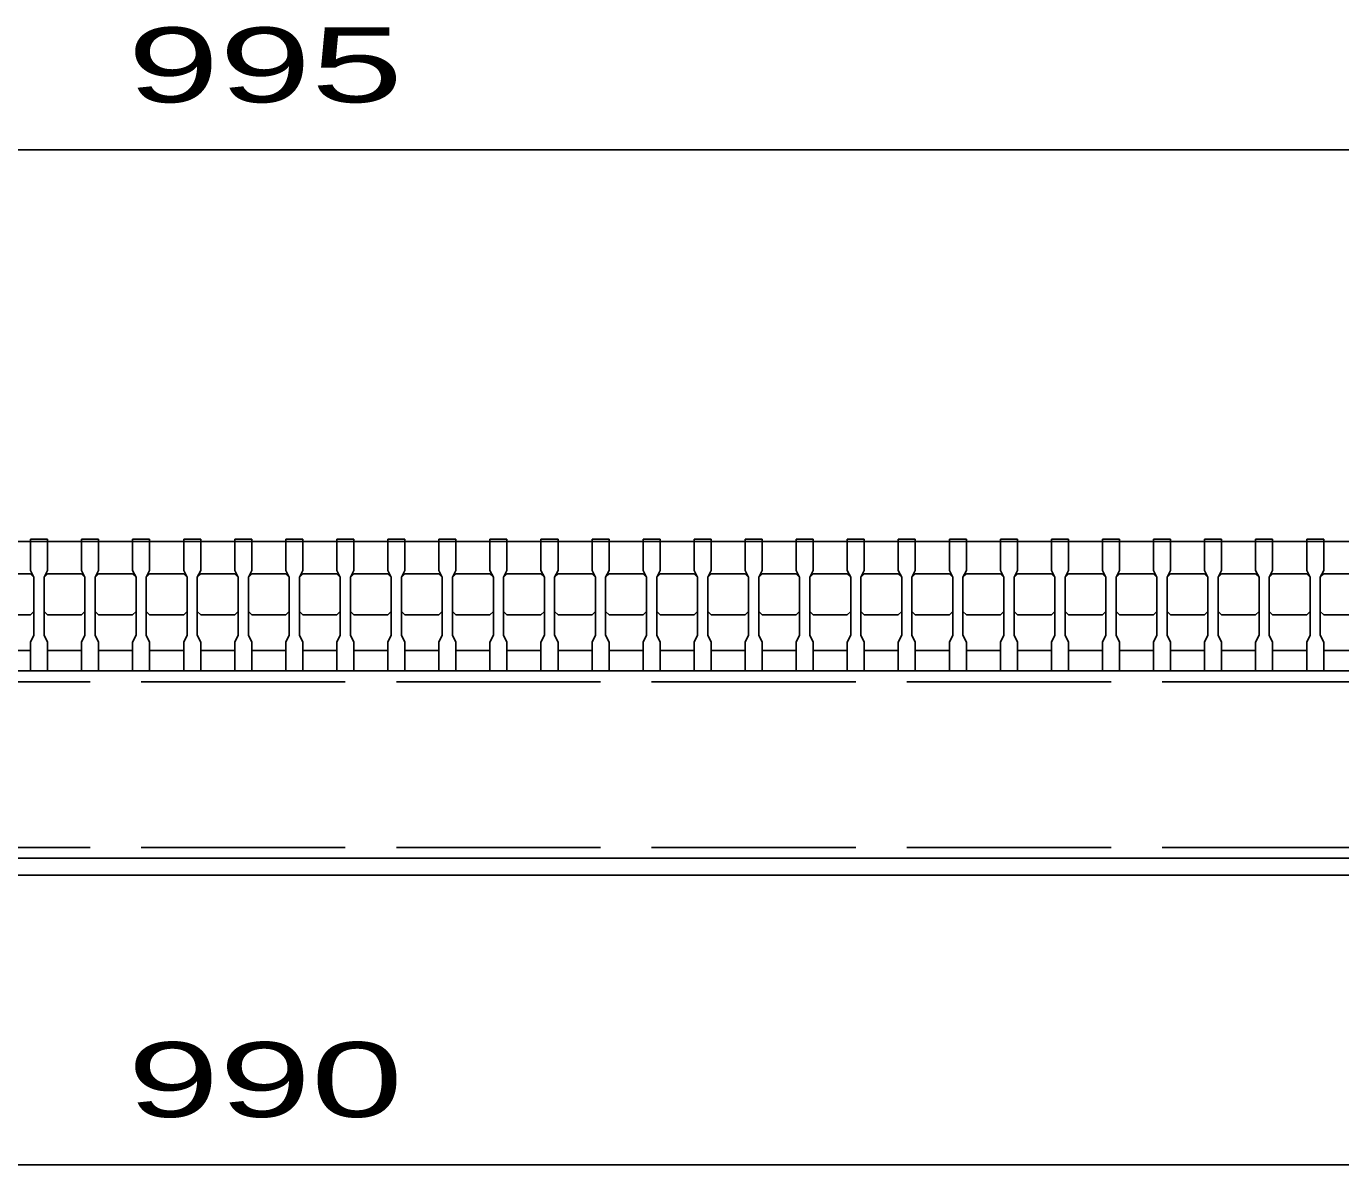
# Model space of a CAD drawing. Units: millimetres, scale not verified. Extents: x -1820 to 1731, y -1282 to 1054.
# Drawn here: x -1000.2 to -614, y -765.5 to -431.2 of the extents above; entities that cross this region are included whole.
import ezdxf
from ezdxf.enums import TextEntityAlignment as Align

# ---------------------------------------------------------------- set-up
doc = ezdxf.new("R2010")
doc.units = ezdxf.units.MM
doc.header["$LTSCALE"] = 10
doc.linetypes.add('DASHED', pattern=[7.5, 6, -1.5])
doc.layers.add('16', color=3, linetype='Continuous', lineweight=25)
doc.layers.add('22', color=4, linetype='Continuous', lineweight=25)
doc.styles.add('ベクトル', font='')
doc.styles.get('ベクトル').set_extended_font_data('ベクトル')

msp = doc.modelspace()

# ---------------------------------------------------------------- linework, layer by layer
at = {"layer": '16'}
for p, q in [((-1419, -582.5), (-424, -582.5)), ((-999, -582.5), (-999, -581.8)), ((-999, -581.8), (-994, -581.8)), ((-999, -582.5), (-999, -591)), ((-994, -582.5), (-999, -582.5)), ((-994, -581.8), (-994, -582.5)), ((-994, -591), (-994, -582.5)), ((-984, -582.5), (-984, -581.8)), ((-984, -581.8), (-979, -581.8)), ((-984, -582.5), (-984, -591)), ((-979, -582.5), (-984, -582.5)), ((-979, -581.8), (-979, -582.5)), ((-979, -591), (-979, -582.5)), ((-969, -582.5), (-969, -581.8)), ((-969, -581.8), (-964, -581.8)), ((-969, -582.5), (-969, -591)), ((-964, -582.5), (-969, -582.5)), ((-964, -581.8), (-964, -582.5)), ((-964, -591), (-964, -582.5)), ((-954, -582.5), (-954, -581.8)), ((-954, -581.8), (-949, -581.8)), ((-954, -582.5), (-954, -591)), ((-949, -582.5), (-954, -582.5)), ((-949, -581.8), (-949, -582.5)), ((-949, -591), (-949, -582.5)), ((-939, -582.5), (-939, -581.8)), ((-939, -581.8), (-934, -581.8)), ((-939, -582.5), (-939, -591)), ((-934, -582.5), (-939, -582.5)), ((-934, -581.8), (-934, -582.5)), ((-934, -591), (-934, -582.5)), ((-924, -582.5), (-924, -581.8)), ((-924, -581.8), (-919, -581.8)), ((-924, -582.5), (-924, -591)), ((-919, -582.5), (-924, -582.5)), ((-919, -581.8), (-919, -582.5)), ((-919, -591), (-919, -582.5)), ((-909, -582.5), (-909, -581.8)), ((-909, -581.8), (-904, -581.8)), ((-909, -582.5), (-909, -591)), ((-904, -582.5), (-909, -582.5)), ((-904, -581.8), (-904, -582.5)), ((-904, -591), (-904, -582.5)), ((-894, -582.5), (-894, -581.8)), ((-894, -581.8), (-889, -581.8)), ((-894, -582.5), (-894, -591)), ((-889, -582.5), (-894, -582.5)), ((-889, -581.8), (-889, -582.5)), ((-889, -591), (-889, -582.5)), ((-879, -582.5), (-879, -581.8)), ((-879, -581.8), (-874, -581.8)), ((-879, -582.5), (-879, -591)), ((-874, -582.5), (-879, -582.5)), ((-874, -581.8), (-874, -582.5)), ((-874, -591), (-874, -582.5)), ((-864, -582.5), (-864, -581.8)), ((-864, -581.8), (-859, -581.8)), ((-864, -582.5), (-864, -591)), ((-859, -582.5), (-864, -582.5)), ((-859, -581.8), (-859, -582.5)), ((-859, -591), (-859, -582.5)), ((-849, -582.5), (-849, -581.8)), ((-849, -581.8), (-844, -581.8)), ((-849, -582.5), (-849, -591)), ((-844, -582.5), (-849, -582.5)), ((-844, -581.8), (-844, -582.5)), ((-844, -591), (-844, -582.5)), ((-834, -582.5), (-834, -581.8)), ((-834, -581.8), (-829, -581.8)), ((-834, -582.5), (-834, -591)), ((-829, -582.5), (-834, -582.5)), ((-829, -581.8), (-829, -582.5)), ((-829, -591), (-829, -582.5)), ((-819, -582.5), (-819, -581.8)), ((-819, -581.8), (-814, -581.8)), ((-819, -582.5), (-819, -591)), ((-814, -582.5), (-819, -582.5)), ((-814, -581.8), (-814, -582.5)), ((-814, -591), (-814, -582.5)), ((-804, -582.5), (-804, -581.8)), ((-804, -581.8), (-799, -581.8)), ((-804, -582.5), (-804, -591)), ((-799, -582.5), (-804, -582.5)), ((-799, -581.8), (-799, -582.5)), ((-799, -591), (-799, -582.5)), ((-789, -582.5), (-789, -581.8)), ((-789, -581.8), (-784, -581.8)), ((-789, -582.5), (-789, -591)), ((-784, -582.5), (-789, -582.5)), ((-784, -581.8), (-784, -582.5)), ((-784, -591), (-784, -582.5)), ((-774, -582.5), (-774, -581.8)), ((-774, -581.8), (-769, -581.8)), ((-774, -582.5), (-774, -591)), ((-769, -582.5), (-774, -582.5)), ((-769, -581.8), (-769, -582.5)), ((-769, -591), (-769, -582.5)), ((-759, -582.5), (-759, -581.8)), ((-759, -581.8), (-754, -581.8)), ((-759, -582.5), (-759, -591)), ((-754, -582.5), (-759, -582.5)), ((-754, -581.8), (-754, -582.5)), ((-754, -591), (-754, -582.5)), ((-744, -582.5), (-744, -581.8)), ((-744, -581.8), (-739, -581.8)), ((-744, -582.5), (-744, -591)), ((-739, -582.5), (-744, -582.5)), ((-739, -581.8), (-739, -582.5)), ((-739, -591), (-739, -582.5)), ((-729, -582.5), (-729, -581.8)), ((-729, -581.8), (-724, -581.8)), ((-729, -582.5), (-729, -591)), ((-724, -582.5), (-729, -582.5)), ((-724, -581.8), (-724, -582.5)), ((-724, -591), (-724, -582.5)), ((-714, -582.5), (-714, -581.8)), ((-714, -581.8), (-709, -581.8)), ((-714, -582.5), (-714, -591)), ((-709, -582.5), (-714, -582.5)), ((-709, -581.8), (-709, -582.5)), ((-709, -591), (-709, -582.5)), ((-699, -582.5), (-699, -581.8)), ((-699, -581.8), (-694, -581.8)), ((-699, -582.5), (-699, -591)), ((-694, -582.5), (-699, -582.5)), ((-694, -581.8), (-694, -582.5)), ((-694, -591), (-694, -582.5)), ((-684, -582.5), (-684, -581.8)), ((-684, -581.8), (-679, -581.8)), ((-684, -582.5), (-684, -591)), ((-679, -582.5), (-684, -582.5)), ((-679, -581.8), (-679, -582.5)), ((-679, -591), (-679, -582.5)), ((-669, -582.5), (-669, -581.8)), ((-669, -581.8), (-664, -581.8)), ((-669, -582.5), (-669, -591)), ((-664, -582.5), (-669, -582.5)), ((-664, -581.8), (-664, -582.5)), ((-664, -591), (-664, -582.5)), ((-654, -582.5), (-654, -581.8)), ((-654, -581.8), (-649, -581.8)), ((-654, -582.5), (-654, -591)), ((-649, -582.5), (-654, -582.5)), ((-649, -581.8), (-649, -582.5)), ((-649, -591), (-649, -582.5)), ((-639, -582.5), (-639, -581.8)), ((-639, -581.8), (-634, -581.8)), ((-639, -582.5), (-639, -591)), ((-634, -582.5), (-639, -582.5)), ((-634, -581.8), (-634, -582.5)), ((-634, -591), (-634, -582.5)), ((-624, -582.5), (-624, -581.8)), ((-624, -581.8), (-619, -581.8)), ((-624, -582.5), (-624, -591)), ((-619, -582.5), (-624, -582.5)), ((-619, -581.8), (-619, -582.5)), ((-619, -591), (-619, -582.5)), ((-1009, -592), (-999, -592)), ((-999, -591), (-998, -593)), ((-999, -592), (-998, -593)), ((-998, -593), (-998, -610)), ((-995, -593), (-994, -591)), ((-995, -593), (-994, -592)), ((-995, -610), (-995, -593)), ((-994, -592), (-984, -592)), ((-984, -591), (-983, -593)), ((-984, -592), (-983, -593)), ((-983, -593), (-983, -610)), ((-980, -593), (-979, -591)), ((-980, -593), (-979, -592)), ((-980, -610), (-980, -593)), ((-979, -592), (-969, -592)), ((-969, -591), (-968, -593)), ((-969, -592), (-968, -593)), ((-968, -593), (-968, -610)), ((-965, -593), (-964, -591)), ((-965, -593), (-964, -592)), ((-965, -610), (-965, -593)), ((-964, -592), (-954, -592)), ((-954, -591), (-953, -593)), ((-954, -592), (-953, -593)), ((-953, -593), (-953, -610)), ((-950, -593), (-949, -591)), ((-950, -593), (-949, -592)), ((-950, -610), (-950, -593)), ((-949, -592), (-939, -592)), ((-939, -591), (-938, -593)), ((-939, -592), (-938, -593)), ((-938, -593), (-938, -610)), ((-935, -593), (-934, -591)), ((-935, -593), (-934, -592)), ((-935, -610), (-935, -593)), ((-934, -592), (-924, -592)), ((-924, -591), (-923, -593)), ((-924, -592), (-923, -593)), ((-923, -593), (-923, -610)), ((-920, -593), (-919, -591)), ((-920, -593), (-919, -592)), ((-920, -610), (-920, -593)), ((-919, -592), (-909, -592)), ((-909, -591), (-908, -593)), ((-909, -592), (-908, -593)), ((-908, -593), (-908, -610)), ((-905, -593), (-904, -591)), ((-905, -593), (-904, -592)), ((-905, -610), (-905, -593)), ((-904, -592), (-894, -592)), ((-894, -591), (-893, -593)), ((-894, -592), (-893, -593)), ((-893, -593), (-893, -610)), ((-890, -593), (-889, -591)), ((-890, -593), (-889, -592)), ((-890, -610), (-890, -593)), ((-889, -592), (-879, -592)), ((-879, -591), (-878, -593)), ((-879, -592), (-878, -593)), ((-878, -593), (-878, -610)), ((-875, -593), (-874, -591)), ((-875, -593), (-874, -592)), ((-875, -610), (-875, -593)), ((-874, -592), (-864, -592)), ((-864, -591), (-863, -593)), ((-864, -592), (-863, -593)), ((-863, -593), (-863, -610)), ((-860, -593), (-859, -591)), ((-860, -593), (-859, -592)), ((-860, -610), (-860, -593)), ((-859, -592), (-849, -592)), ((-849, -591), (-848, -593)), ((-849, -592), (-848, -593)), ((-848, -593), (-848, -610)), ((-845, -593), (-844, -591)), ((-845, -593), (-844, -592)), ((-845, -610), (-845, -593)), ((-844, -592), (-834, -592)), ((-834, -591), (-833, -593)), ((-834, -592), (-833, -593)), ((-833, -593), (-833, -610)), ((-830, -593), (-829, -591)), ((-830, -593), (-829, -592)), ((-830, -610), (-830, -593)), ((-829, -592), (-819, -592)), ((-819, -591), (-818, -593)), ((-819, -592), (-818, -593)), ((-818, -593), (-818, -610)), ((-815, -593), (-814, -591)), ((-815, -593), (-814, -592)), ((-815, -610), (-815, -593)), ((-814, -592), (-804, -592)), ((-804, -591), (-803, -593)), ((-804, -592), (-803, -593)), ((-803, -593), (-803, -610)), ((-800, -593), (-799, -591)), ((-800, -593), (-799, -592)), ((-800, -610), (-800, -593)), ((-799, -592), (-789, -592)), ((-789, -591), (-788, -593)), ((-789, -592), (-788, -593)), ((-788, -593), (-788, -610)), ((-785, -593), (-784, -591)), ((-785, -593), (-784, -592)), ((-785, -610), (-785, -593)), ((-784, -592), (-774, -592)), ((-774, -591), (-773, -593)), ((-774, -592), (-773, -593)), ((-773, -593), (-773, -610)), ((-770, -593), (-769, -591)), ((-770, -593), (-769, -592)), ((-770, -610), (-770, -593)), ((-769, -592), (-759, -592)), ((-759, -591), (-758, -593)), ((-759, -592), (-758, -593)), ((-758, -593), (-758, -610)), ((-755, -593), (-754, -591)), ((-755, -593), (-754, -592)), ((-755, -610), (-755, -593)), ((-754, -592), (-744, -592)), ((-744, -591), (-743, -593)), ((-744, -592), (-743, -593)), ((-743, -593), (-743, -610)), ((-740, -593), (-739, -591)), ((-740, -593), (-739, -592)), ((-740, -610), (-740, -593)), ((-739, -592), (-729, -592)), ((-729, -591), (-728, -593)), ((-729, -592), (-728, -593)), ((-728, -593), (-728, -610)), ((-725, -593), (-724, -591)), ((-725, -593), (-724, -592)), ((-725, -610), (-725, -593)), ((-724, -592), (-714, -592)), ((-714, -591), (-713, -593)), ((-714, -592), (-713, -593)), ((-713, -593), (-713, -610)), ((-710, -593), (-709, -591)), ((-710, -593), (-709, -592)), ((-710, -610), (-710, -593)), ((-709, -592), (-699, -592)), ((-699, -591), (-698, -593)), ((-699, -592), (-698, -593)), ((-698, -593), (-698, -610)), ((-695, -593), (-694, -591)), ((-695, -593), (-694, -592)), ((-695, -610), (-695, -593)), ((-694, -592), (-684, -592)), ((-684, -591), (-683, -593)), ((-684, -592), (-683, -593)), ((-683, -593), (-683, -610)), ((-680, -593), (-679, -591)), ((-680, -593), (-679, -592)), ((-680, -610), (-680, -593)), ((-679, -592), (-669, -592)), ((-669, -591), (-668, -593)), ((-669, -592), (-668, -593)), ((-668, -593), (-668, -610)), ((-665, -593), (-664, -591)), ((-665, -593), (-664, -592)), ((-665, -610), (-665, -593)), ((-664, -592), (-654, -592)), ((-654, -591), (-653, -593)), ((-654, -592), (-653, -593)), ((-653, -593), (-653, -610)), ((-650, -593), (-649, -591)), ((-650, -593), (-649, -592)), ((-650, -610), (-650, -593)), ((-649, -592), (-639, -592)), ((-639, -591), (-638, -593)), ((-639, -592), (-638, -593)), ((-638, -593), (-638, -610)), ((-635, -593), (-634, -591)), ((-635, -593), (-634, -592)), ((-635, -610), (-635, -593)), ((-634, -592), (-624, -592)), ((-624, -591), (-623, -593)), ((-624, -592), (-623, -593)), ((-623, -593), (-623, -610)), ((-620, -593), (-619, -591)), ((-620, -593), (-619, -592)), ((-620, -610), (-620, -593)), ((-619, -592), (-609, -592)), ((-999, -604), (-1009, -604)), ((-998, -603), (-999, -604)), ((-994, -604), (-995, -603)), ((-984, -604), (-994, -604)), ((-983, -603), (-984, -604)), ((-979, -604), (-980, -603)), ((-969, -604), (-979, -604)), ((-968, -603), (-969, -604)), ((-964, -604), (-965, -603)), ((-954, -604), (-964, -604)), ((-953, -603), (-954, -604)), ((-949, -604), (-950, -603)), ((-939, -604), (-949, -604)), ((-938, -603), (-939, -604)), ((-934, -604), (-935, -603)), ((-924, -604), (-934, -604)), ((-923, -603), (-924, -604)), ((-919, -604), (-920, -603)), ((-909, -604), (-919, -604)), ((-908, -603), (-909, -604)), ((-904, -604), (-905, -603)), ((-894, -604), (-904, -604)), ((-893, -603), (-894, -604)), ((-889, -604), (-890, -603)), ((-879, -604), (-889, -604)), ((-878, -603), (-879, -604)), ((-874, -604), (-875, -603)), ((-864, -604), (-874, -604)), ((-863, -603), (-864, -604)), ((-859, -604), (-860, -603)), ((-849, -604), (-859, -604)), ((-848, -603), (-849, -604)), ((-844, -604), (-845, -603)), ((-834, -604), (-844, -604)), ((-833, -603), (-834, -604)), ((-829, -604), (-830, -603)), ((-819, -604), (-829, -604)), ((-818, -603), (-819, -604)), ((-814, -604), (-815, -603)), ((-804, -604), (-814, -604)), ((-803, -603), (-804, -604)), ((-799, -604), (-800, -603)), ((-789, -604), (-799, -604)), ((-788, -603), (-789, -604)), ((-784, -604), (-785, -603)), ((-774, -604), (-784, -604)), ((-773, -603), (-774, -604)), ((-769, -604), (-770, -603)), ((-759, -604), (-769, -604)), ((-758, -603), (-759, -604)), ((-754, -604), (-755, -603)), ((-744, -604), (-754, -604)), ((-743, -603), (-744, -604)), ((-739, -604), (-740, -603)), ((-729, -604), (-739, -604)), ((-728, -603), (-729, -604)), ((-724, -604), (-725, -603)), ((-714, -604), (-724, -604)), ((-713, -603), (-714, -604)), ((-709, -604), (-710, -603)), ((-699, -604), (-709, -604)), ((-698, -603), (-699, -604)), ((-694, -604), (-695, -603)), ((-684, -604), (-694, -604)), ((-683, -603), (-684, -604)), ((-679, -604), (-680, -603)), ((-669, -604), (-679, -604)), ((-668, -603), (-669, -604)), ((-664, -604), (-665, -603)), ((-654, -604), (-664, -604)), ((-653, -603), (-654, -604)), ((-649, -604), (-650, -603)), ((-639, -604), (-649, -604)), ((-638, -603), (-639, -604)), ((-634, -604), (-635, -603)), ((-624, -604), (-634, -604)), ((-623, -603), (-624, -604)), ((-619, -604), (-620, -603)), ((-609, -604), (-619, -604)), ((-998, -610), (-999, -612)), ((-994, -612), (-995, -610)), ((-983, -610), (-984, -612)), ((-979, -612), (-980, -610)), ((-968, -610), (-969, -612)), ((-964, -612), (-965, -610)), ((-953, -610), (-954, -612)), ((-949, -612), (-950, -610)), ((-938, -610), (-939, -612)), ((-934, -612), (-935, -610)), ((-923, -610), (-924, -612)), ((-919, -612), (-920, -610)), ((-908, -610), (-909, -612)), ((-904, -612), (-905, -610)), ((-893, -610), (-894, -612)), ((-889, -612), (-890, -610)), ((-878, -610), (-879, -612)), ((-874, -612), (-875, -610)), ((-863, -610), (-864, -612)), ((-859, -612), (-860, -610)), ((-848, -610), (-849, -612)), ((-844, -612), (-845, -610)), ((-833, -610), (-834, -612)), ((-829, -612), (-830, -610)), ((-818, -610), (-819, -612)), ((-814, -612), (-815, -610)), ((-803, -610), (-804, -612)), ((-799, -612), (-800, -610)), ((-788, -610), (-789, -612)), ((-784, -612), (-785, -610)), ((-773, -610), (-774, -612)), ((-769, -612), (-770, -610)), ((-758, -610), (-759, -612)), ((-754, -612), (-755, -610)), ((-743, -610), (-744, -612)), ((-739, -612), (-740, -610)), ((-728, -610), (-729, -612)), ((-724, -612), (-725, -610)), ((-713, -610), (-714, -612)), ((-709, -612), (-710, -610)), ((-698, -610), (-699, -612)), ((-694, -612), (-695, -610)), ((-683, -610), (-684, -612)), ((-679, -612), (-680, -610)), ((-668, -610), (-669, -612)), ((-664, -612), (-665, -610)), ((-653, -610), (-654, -612)), ((-649, -612), (-650, -610)), ((-638, -610), (-639, -612)), ((-634, -612), (-635, -610)), ((-623, -610), (-624, -612)), ((-619, -612), (-620, -610)), ((-999, -612), (-999, -620.5)), ((-994, -620.5), (-994, -612)), ((-984, -612), (-984, -620.5)), ((-979, -620.5), (-979, -612)), ((-969, -612), (-969, -620.5)), ((-964, -620.5), (-964, -612)), ((-954, -612), (-954, -620.5)), ((-949, -620.5), (-949, -612)), ((-939, -612), (-939, -620.5)), ((-934, -620.5), (-934, -612)), ((-924, -612), (-924, -620.5)), ((-919, -620.5), (-919, -612)), ((-909, -612), (-909, -620.5)), ((-904, -620.5), (-904, -612)), ((-894, -612), (-894, -620.5)), ((-889, -620.5), (-889, -612)), ((-879, -612), (-879, -620.5)), ((-874, -620.5), (-874, -612)), ((-864, -612), (-864, -620.5)), ((-859, -620.5), (-859, -612)), ((-849, -612), (-849, -620.5)), ((-844, -620.5), (-844, -612)), ((-834, -612), (-834, -620.5)), ((-829, -620.5), (-829, -612)), ((-819, -612), (-819, -620.5)), ((-814, -620.5), (-814, -612)), ((-804, -612), (-804, -620.5)), ((-799, -620.5), (-799, -612)), ((-789, -612), (-789, -620.5)), ((-784, -620.5), (-784, -612)), ((-774, -612), (-774, -620.5)), ((-769, -620.5), (-769, -612)), ((-759, -612), (-759, -620.5)), ((-754, -620.5), (-754, -612)), ((-744, -612), (-744, -620.5)), ((-739, -620.5), (-739, -612)), ((-729, -612), (-729, -620.5)), ((-724, -620.5), (-724, -612)), ((-714, -612), (-714, -620.5)), ((-709, -620.5), (-709, -612)), ((-699, -612), (-699, -620.5)), ((-694, -620.5), (-694, -612)), ((-684, -612), (-684, -620.5)), ((-679, -620.5), (-679, -612)), ((-669, -612), (-669, -620.5)), ((-664, -620.5), (-664, -612)), ((-654, -612), (-654, -620.5)), ((-649, -620.5), (-649, -612)), ((-639, -612), (-639, -620.5)), ((-634, -620.5), (-634, -612)), ((-624, -612), (-624, -620.5)), ((-619, -620.5), (-619, -612)), ((-1009, -614.5), (-999, -614.5)), ((-994, -614.5), (-984, -614.5)), ((-979, -614.5), (-969, -614.5)), ((-964, -614.5), (-954, -614.5)), ((-949, -614.5), (-939, -614.5)), ((-934, -614.5), (-924, -614.5)), ((-919, -614.5), (-909, -614.5)), ((-904, -614.5), (-894, -614.5)), ((-889, -614.5), (-879, -614.5)), ((-874, -614.5), (-864, -614.5)), ((-859, -614.5), (-849, -614.5)), ((-844, -614.5), (-834, -614.5)), ((-829, -614.5), (-819, -614.5)), ((-814, -614.5), (-804, -614.5)), ((-799, -614.5), (-789, -614.5)), ((-784, -614.5), (-774, -614.5)), ((-769, -614.5), (-759, -614.5)), ((-754, -614.5), (-744, -614.5)), ((-739, -614.5), (-729, -614.5)), ((-724, -614.5), (-714, -614.5)), ((-709, -614.5), (-699, -614.5)), ((-694, -614.5), (-684, -614.5)), ((-679, -614.5), (-669, -614.5)), ((-664, -614.5), (-654, -614.5)), ((-649, -614.5), (-639, -614.5)), ((-634, -614.5), (-624, -614.5)), ((-619, -614.5), (-609, -614.5)), ((-1416.5, -620.5), (-426.5, -620.5)), ((-999, -620.5), (-994, -620.5)), ((-984, -620.5), (-979, -620.5)), ((-969, -620.5), (-964, -620.5)), ((-954, -620.5), (-949, -620.5)), ((-939, -620.5), (-934, -620.5)), ((-924, -620.5), (-919, -620.5)), ((-909, -620.5), (-904, -620.5)), ((-894, -620.5), (-889, -620.5)), ((-879, -620.5), (-874, -620.5)), ((-864, -620.5), (-859, -620.5)), ((-849, -620.5), (-844, -620.5)), ((-834, -620.5), (-829, -620.5)), ((-819, -620.5), (-814, -620.5)), ((-804, -620.5), (-799, -620.5)), ((-789, -620.5), (-784, -620.5)), ((-774, -620.5), (-769, -620.5)), ((-759, -620.5), (-754, -620.5)), ((-744, -620.5), (-739, -620.5)), ((-729, -620.5), (-724, -620.5)), ((-714, -620.5), (-709, -620.5)), ((-699, -620.5), (-694, -620.5)), ((-684, -620.5), (-679, -620.5)), ((-669, -620.5), (-664, -620.5)), ((-654, -620.5), (-649, -620.5)), ((-639, -620.5), (-634, -620.5)), ((-624, -620.5), (-619, -620.5)), ((-426.5, -675.5), (-1416.5, -675.5)), ((-426.5, -675.5), (-1416.5, -675.5)), ((-1416.5, -680.5), (-426.5, -680.5))]:
    msp.add_line(p, q, dxfattribs=at)
at = {"layer": '16', "linetype": 'DASHED'}
for p, q in [((-1416.5, -623.7), (-426.5, -623.7)), ((-1416.5, -672.3), (-426.5, -672.3))]:
    msp.add_line(p, q, dxfattribs=at)
at = {"layer": '22'}
for p, q in [((-1419, -467.5), (-424, -467.5)), ((-1416.5, -765.5), (-426.5, -765.5))]:
    msp.add_line(p, q, dxfattribs=at)

# ---------------------------------------------------------------- texts
at = {"layer": '22', "color": 2, "style": 'ベクトル', "width": 1.65}
for s, p in [(' 995 ', (-984, -442.5)), (' 990 ', (-984, -740.5))]:
    msp.add_text(s, height=21.99, dxfattribs=at).set_placement(p, align=Align.MIDDLE_LEFT)

doc.saveas('drawing.dxf')
